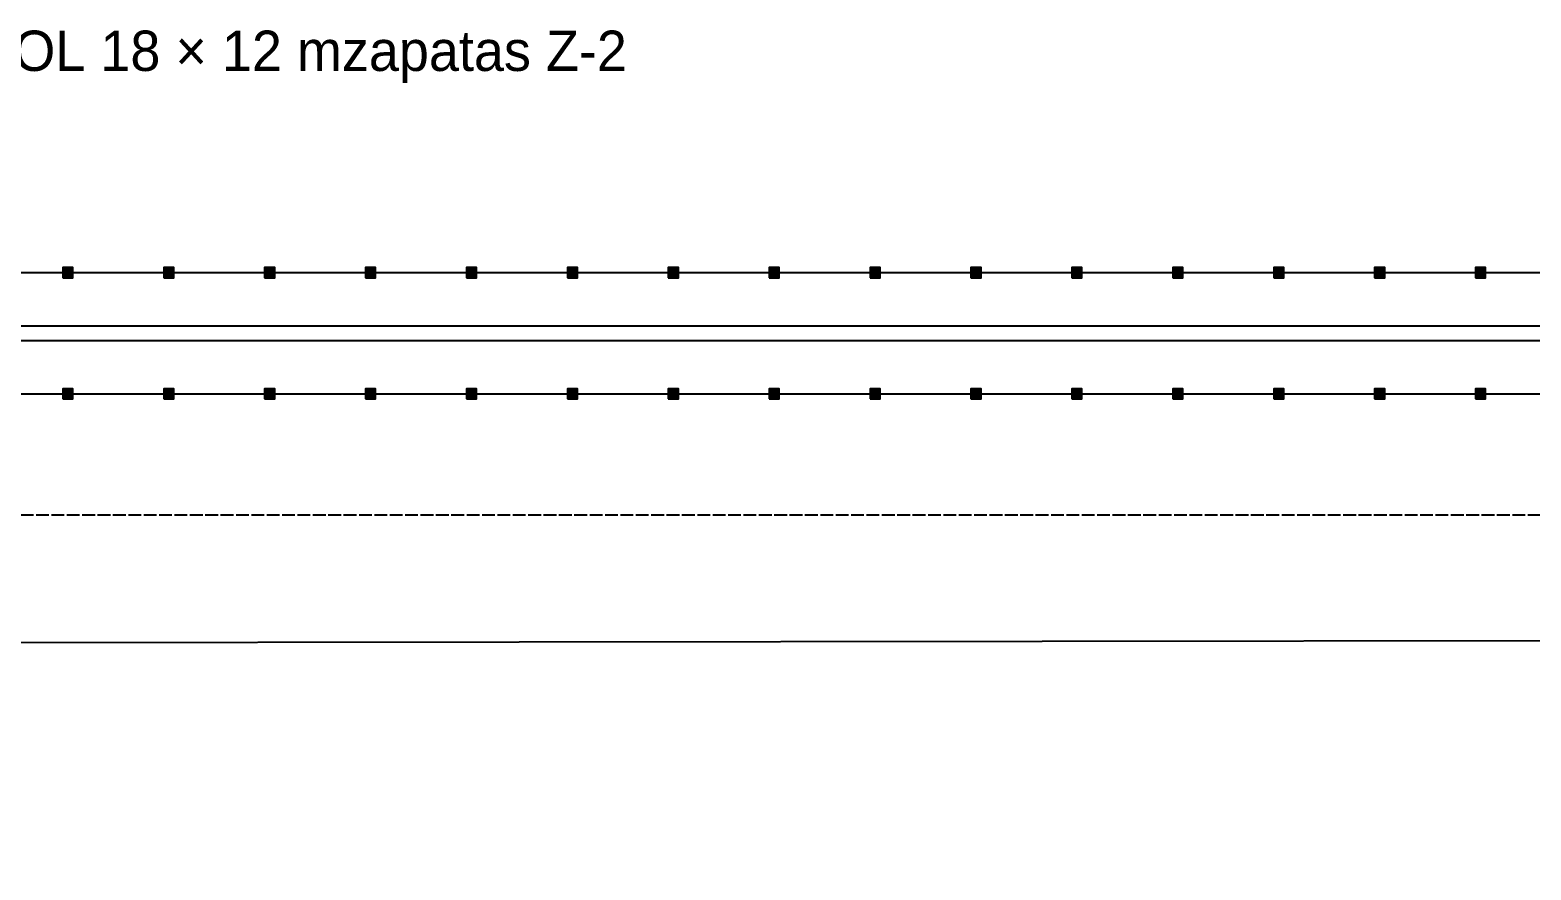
# Model space of a CAD drawing. Header units: metres. Extents: x -42 to 792, y -123 to 33.
# Drawn here: x 106.2 to 255, y -53.2 to 30.1 of the extents above; entities that cross this region are included whole.
import ezdxf

# ---------------------------------------------------------------- set-up
doc = ezdxf.new("R2010")
doc.units = ezdxf.units.M
doc.linetypes.add('DASHED', pattern=[1.524, 1.27, -0.254])
for name, color, linetype in [('COTAS', 7, 'Continuous'), ('MARQUESINA', 5, 'Continuous'), ('TEXTO', 7, 'Continuous'), ('VIA', 8, 'Continuous'), ('ZAPATAS', 3, 'Continuous')]:
    doc.layers.add(name, color=color, linetype=linetype)
doc.styles.add('OpenSansCondensed-Light', font='OpenSansCondensed-Light.ttf')
doc.dimstyles.new('EZDXF', dxfattribs={"dimtxt": 0.25, "dimasz": 0.175, "dimexe": 0.375, "dimexo": 0.125, "dimgap": 0.1, "dimtad": 1, "dimlfac": 100, "dimzin": 12, "dimdsep": 46, "dimtxsty": 'OpenSansCondensed-Light', "dimblk": 'ARCHTICK', "dimcen": 2.5, "dimazin": 3, "dimtfac": 0.5, "dimtmove": 2, "dimatfit": 3})

# ---------------------------------------------------------------- blocks, each defined once
blk = doc.blocks.new('_ARCHTICK')
at = {"color": 0, "linetype": 'BYBLOCK', "const_width": 0.15}
blk.add_lwpolyline([(-0.5, -0.5), (0.5, 0.5)], dxfattribs=at)

msp = doc.modelspace()

# ---------------------------------------------------------------- hatches: boundary and pattern name
at = {"layer": 'ZAPATAS'}
for points in [[(109.5, 5.5), (110.5, 5.5), (110.5, 6.5), (109.5, 6.5)], [(119.5, 5.5), (120.5, 5.5), (120.5, 6.5), (119.5, 6.5)], [(129.5, 5.5), (130.5, 5.5), (130.5, 6.5), (129.5, 6.5)], [(139.5, 5.5), (140.5, 5.5), (140.5, 6.5), (139.5, 6.5)], [(149.5, 5.5), (150.5, 5.5), (150.5, 6.5), (149.5, 6.5)], [(159.5, 5.5), (160.5, 5.5), (160.5, 6.5), (159.5, 6.5)], [(169.5, 5.5), (170.5, 5.5), (170.5, 6.5), (169.5, 6.5)], [(179.5, 5.5), (180.5, 5.5), (180.5, 6.5), (179.5, 6.5)], [(189.5, 5.5), (190.5, 5.5), (190.5, 6.5), (189.5, 6.5)], [(199.5, 5.5), (200.5, 5.5), (200.5, 6.5), (199.5, 6.5)], [(209.5, 5.5), (210.5, 5.5), (210.5, 6.5), (209.5, 6.5)], [(219.5, 5.5), (220.5, 5.5), (220.5, 6.5), (219.5, 6.5)], [(229.5, 5.5), (230.5, 5.5), (230.5, 6.5), (229.5, 6.5)], [(239.5, 5.5), (240.5, 5.5), (240.5, 6.5), (239.5, 6.5)], [(249.5, 5.5), (250.5, 5.5), (250.5, 6.5), (249.5, 6.5)], [(109.5, -6.5), (110.5, -6.5), (110.5, -5.5), (109.5, -5.5)], [(119.5, -6.5), (120.5, -6.5), (120.5, -5.5), (119.5, -5.5)], [(129.5, -6.5), (130.5, -6.5), (130.5, -5.5), (129.5, -5.5)], [(139.5, -6.5), (140.5, -6.5), (140.5, -5.5), (139.5, -5.5)], [(149.5, -6.5), (150.5, -6.5), (150.5, -5.5), (149.5, -5.5)], [(159.5, -6.5), (160.5, -6.5), (160.5, -5.5), (159.5, -5.5)], [(169.5, -6.5), (170.5, -6.5), (170.5, -5.5), (169.5, -5.5)], [(179.5, -6.5), (180.5, -6.5), (180.5, -5.5), (179.5, -5.5)], [(189.5, -6.5), (190.5, -6.5), (190.5, -5.5), (189.5, -5.5)], [(199.5, -6.5), (200.5, -6.5), (200.5, -5.5), (199.5, -5.5)], [(209.5, -6.5), (210.5, -6.5), (210.5, -5.5), (209.5, -5.5)], [(219.5, -6.5), (220.5, -6.5), (220.5, -5.5), (219.5, -5.5)], [(229.5, -6.5), (230.5, -6.5), (230.5, -5.5), (229.5, -5.5)], [(239.5, -6.5), (240.5, -6.5), (240.5, -5.5), (239.5, -5.5)], [(249.5, -6.5), (250.5, -6.5), (250.5, -5.5), (249.5, -5.5)]]:
    msp.add_hatch(color=3, dxfattribs=at).paths.add_polyline_path(points)

# ---------------------------------------------------------------- linework, layer by layer
at = {"layer": 'MARQUESINA'}
msp.add_lwpolyline([(0, -6), (750, -6), (750, 6), (0, 6)], close=True, dxfattribs=at)
at = {"layer": 'VIA', "linetype": 'CONTINUOUS'}
for p, q in [((-42.5, 0.72), (792.5, 0.72)), ((-42.5, -0.72), (792.5, -0.72))]:
    msp.add_line(p, q, dxfattribs=at)
at = {"layer": 'VIA', "linetype": 'DASHED'}
msp.add_line((-42.5, -18), (792.5, -18), dxfattribs=at)
at = {"layer": 'ZAPATAS'}
for points in [[(109.5, 5.5), (110.5, 5.5), (110.5, 6.5), (109.5, 6.5)], [(119.5, 5.5), (120.5, 5.5), (120.5, 6.5), (119.5, 6.5)], [(129.5, 5.5), (130.5, 5.5), (130.5, 6.5), (129.5, 6.5)], [(139.5, 5.5), (140.5, 5.5), (140.5, 6.5), (139.5, 6.5)], [(149.5, 5.5), (150.5, 5.5), (150.5, 6.5), (149.5, 6.5)], [(159.5, 5.5), (160.5, 5.5), (160.5, 6.5), (159.5, 6.5)], [(169.5, 5.5), (170.5, 5.5), (170.5, 6.5), (169.5, 6.5)], [(179.5, 5.5), (180.5, 5.5), (180.5, 6.5), (179.5, 6.5)], [(189.5, 5.5), (190.5, 5.5), (190.5, 6.5), (189.5, 6.5)], [(199.5, 5.5), (200.5, 5.5), (200.5, 6.5), (199.5, 6.5)], [(209.5, 5.5), (210.5, 5.5), (210.5, 6.5), (209.5, 6.5)], [(219.5, 5.5), (220.5, 5.5), (220.5, 6.5), (219.5, 6.5)], [(229.5, 5.5), (230.5, 5.5), (230.5, 6.5), (229.5, 6.5)], [(239.5, 5.5), (240.5, 5.5), (240.5, 6.5), (239.5, 6.5)], [(249.5, 5.5), (250.5, 5.5), (250.5, 6.5), (249.5, 6.5)], [(109.5, -6.5), (110.5, -6.5), (110.5, -5.5), (109.5, -5.5)], [(119.5, -6.5), (120.5, -6.5), (120.5, -5.5), (119.5, -5.5)], [(129.5, -6.5), (130.5, -6.5), (130.5, -5.5), (129.5, -5.5)], [(139.5, -6.5), (140.5, -6.5), (140.5, -5.5), (139.5, -5.5)], [(149.5, -6.5), (150.5, -6.5), (150.5, -5.5), (149.5, -5.5)], [(159.5, -6.5), (160.5, -6.5), (160.5, -5.5), (159.5, -5.5)], [(169.5, -6.5), (170.5, -6.5), (170.5, -5.5), (169.5, -5.5)], [(179.5, -6.5), (180.5, -6.5), (180.5, -5.5), (179.5, -5.5)], [(189.5, -6.5), (190.5, -6.5), (190.5, -5.5), (189.5, -5.5)], [(199.5, -6.5), (200.5, -6.5), (200.5, -5.5), (199.5, -5.5)], [(209.5, -6.5), (210.5, -6.5), (210.5, -5.5), (209.5, -5.5)], [(219.5, -6.5), (220.5, -6.5), (220.5, -5.5), (219.5, -5.5)], [(229.5, -6.5), (230.5, -6.5), (230.5, -5.5), (229.5, -5.5)], [(239.5, -6.5), (240.5, -6.5), (240.5, -5.5), (239.5, -5.5)], [(249.5, -6.5), (250.5, -6.5), (250.5, -5.5), (249.5, -5.5)]]:
    msp.add_lwpolyline(points, close=True, dxfattribs=at)

# ---------------------------------------------------------------- texts
at = {"layer": 'TEXTO'}
msp.add_text('EDIFICIO DE CONTROL 18 × 12 mzapatas Z-2', height=4, dxfattribs=at).set_placement((52, 26))

# ---------------------------------------------------------------- dimensions: what is measured, and where the dimension line sits
at = {"layer": 'COTAS'}
msp.add_linear_dim(base=(-0.00027, -30.8), p1=(0, -31), p2=(750, -30), angle=0.0763943, text='750 m (tren de hasta 750 m [F, dia. 23])', dimstyle='EZDXF', override={"dimtxt": 3, "dimasz": 2}, dxfattribs=at).render()

doc.saveas('drawing.dxf')
